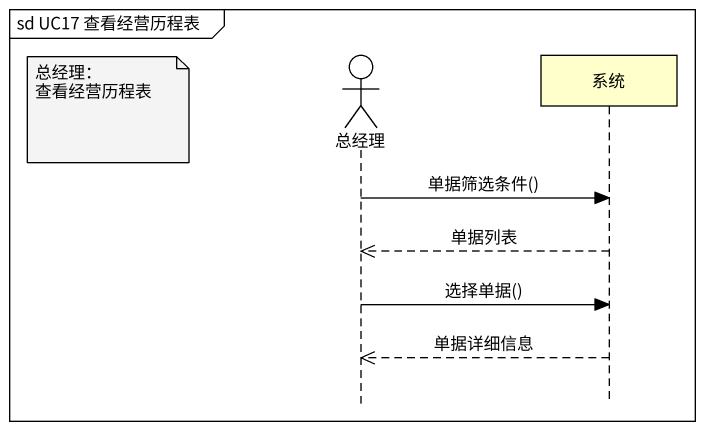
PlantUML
@startuml
mainframe sd UC17 查看经营历程表
hide footbox
actor 总经理
participant 系统

note left of 总经理
  总经理：
  查看经营历程表
end note
总经理 -> 系统 : 单据筛选条件()
系统 -->> 总经理 : 单据列表
总经理 -> 系统 : 选择单据()
系统 -->> 总经理 : 单据详细信息
@enduml
